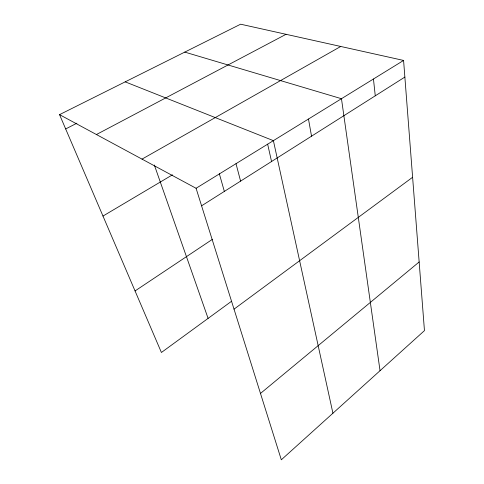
<?xml version="1.0" encoding="UTF-8"?>
<svg xmlns="http://www.w3.org/2000/svg" width="484" height="484" viewBox="0 0 484 484"><rect width="100%" height="100%" fill="white"/><g stroke="black" fill="none" stroke-linecap="round" stroke-linejoin="round"><path stroke-width="0.73" d="M260.483 393.444L419.15 261.977M234.026 309.155L412.61 177.277M231.376 301.393L161.408 352.485L59.544 114.641L240.633 24.2L403.583 60.44L424.456 330.62L281.319 459.8L196.074 188.276L59.544 114.641M135.048 290.945L212.524 239.265M201.586 205.821L404.872 77.071M196.074 188.276L403.583 60.44M102.977 216.064L172.437 174.839M142.012 159.121L340.742 46.464M96.425 134.534L286.05 34.303M65.673 128.95L76.902 123.196M184.761 52.103L341.468 98.712L380.037 370.708M125.193 81.857L273.393 140.65L332.925 413.221M154.342 165.02L208.096 318.393M219.319 173.726L224.401 191.616M236.004 163.683L240.596 181.113M267.64 144.141L271.609 161.765M308.477 119.034L311.533 136.185M373.454 79.007L375.269 95.82"/></g></svg>
